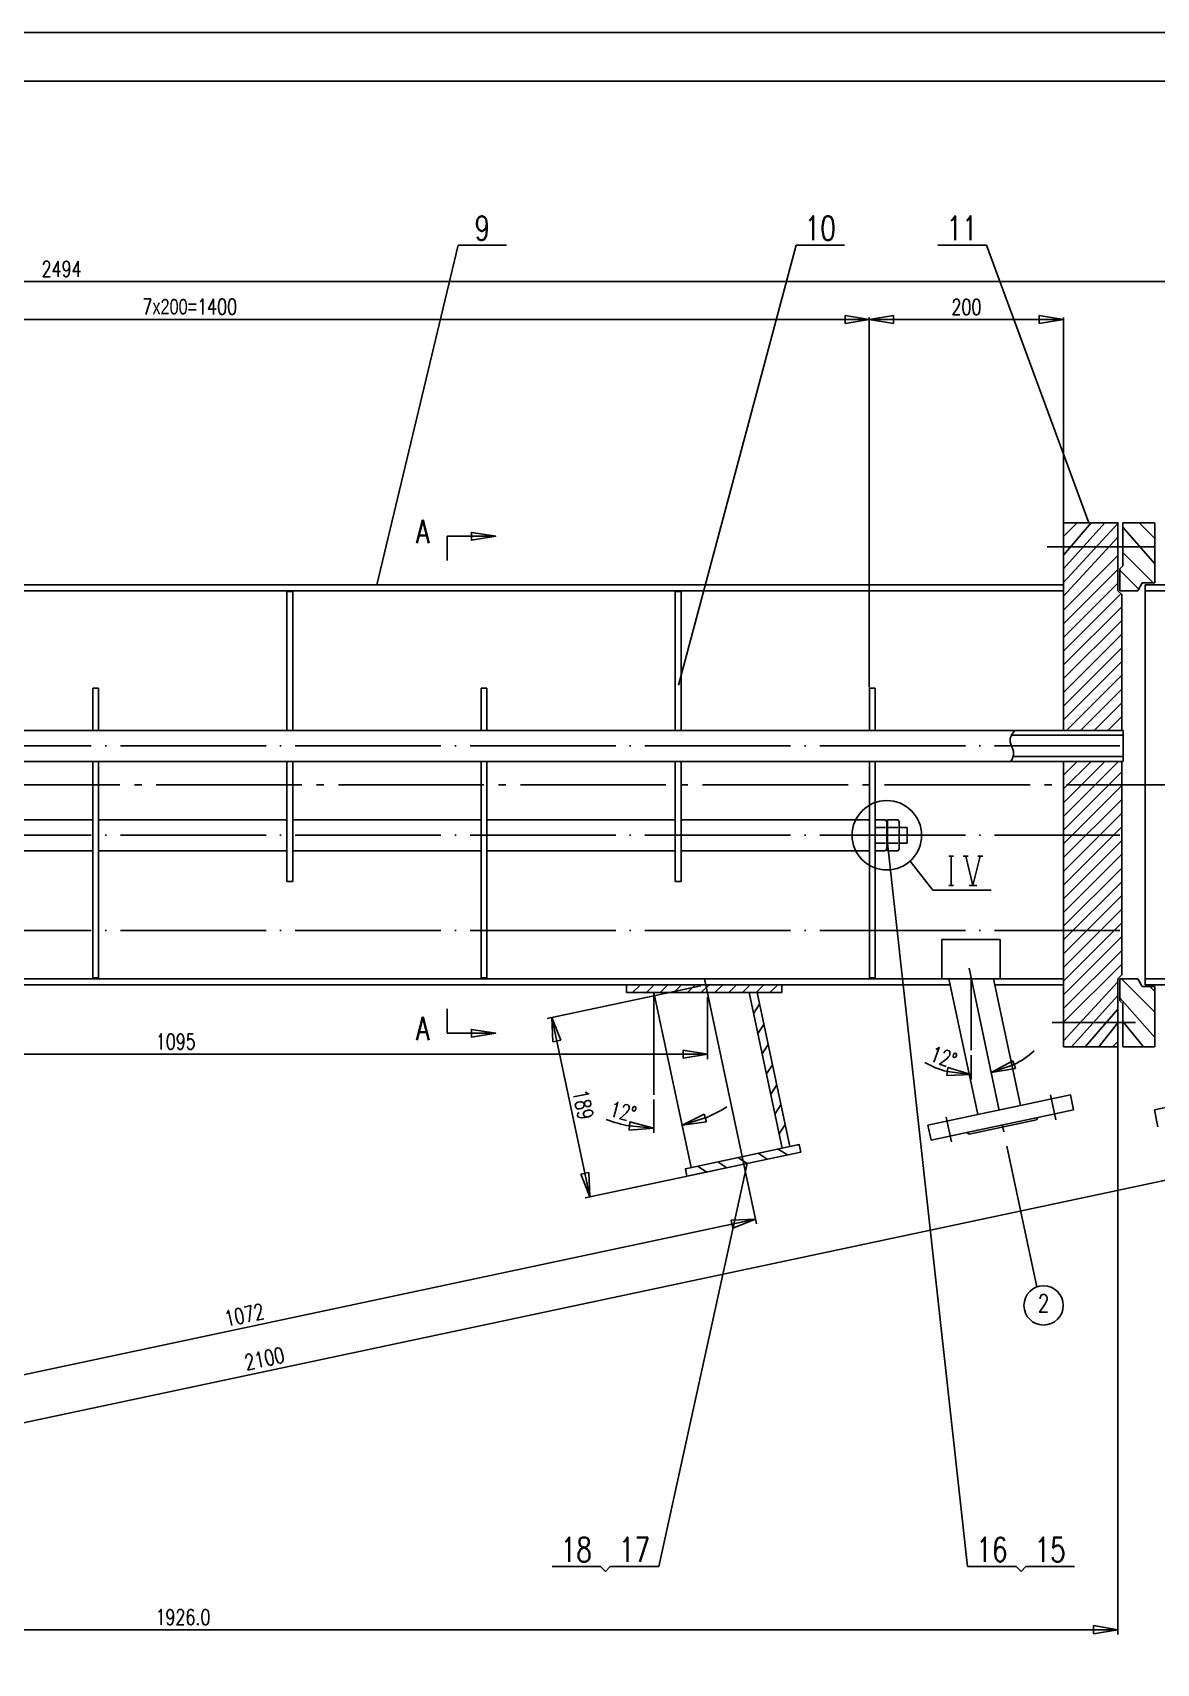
# Model space of a CAD drawing. Extents: x -287 to 13624, y -50 to 2920.
# Drawn here: x 1128 to 2286, y 1240 to 2920 of the extents above; entities that cross this region are included whole.
import ezdxf
from ezdxf.enums import TextEntityAlignment as Align

# ---------------------------------------------------------------- set-up
doc = ezdxf.new("R2010")
doc.units = 0
doc.header["$LTSCALE"] = 30
doc.header["$MEASUREMENT"] = 0
doc.linetypes.add('CENTER', pattern=[6.25, 5, -0.5, 0.25, -0.5])
doc.linetypes.add('DASHDOT', pattern=[6, 5, -0.5, 0, -0.5])
doc.layers.get('0').update_dxf_attribs({"linetype": 'CONTINUOUS'})
doc.layers.get('Defpoints').update_dxf_attribs({"linetype": 'CONTINUOUS'})
for name, color, linetype in [('1', 2, 'CONTINUOUS'), ('11', 3, 'CONTINUOUS'), ('2', 1, 'CONTINUOUS'), ('3', 2, 'DASHDOT'), ('4', 2, 'CENTER')]:
    doc.layers.add(name, color=color, linetype=linetype)
doc.styles.add('HZ', font='txt', dxfattribs={"width": 0.75, "bigfont": 'hztxt'})
doc.styles.get("Standard").update_dxf_attribs({"font": 'simplex', "width": 0.75, "bigfont": 'hztxt'})
doc.dimstyles.get("Standard").update_dxf_attribs({"dimtxt": 0.18, "dimasz": 0.18, "dimexe": 0.18, "dimexo": 0.0625, "dimgap": 0.09, "dimtad": 0, "dimtih": 1, "dimtoh": 1, "dimdec": 4, "dimzin": 0, "dimdsep": 46, "dimtxsty": 'Standard', "dimcen": 0.09, "dimadec": 0, "dimazin": 0, "dimtfac": 1, "dimtdec": 4, "dimtofl": 0, "dimtmove": 0, "dimatfit": 3, "dimfxl": 0, "dimtolj": 1, "dimtzin": 0, "dimarcsym": 0})

# ---------------------------------------------------------------- blocks, each defined once
blk = doc.blocks.new('_CLOSED')
at = {"color": 0, "linetype": 'ByBlock'}
for p, q in [((-1, 0.167), (0, 0)), ((-1, 0.167), (-1, -0.167)), ((0, 0), (-1, -0.167)), ((0, 0), (-1, 0))]:
    blk.add_line(p, q, dxfattribs=at)
blk = doc.blocks.new('*D8')
at = {"layer": '11', "color": 0, "lineweight": -2}
for p, q in [((1990.2, 2257.6), (1990.2, 2626.3)), ((2015.2, 2624.3), (2165.2, 2624.3)), ((2190.2, 2235), (2190.2, 2626.3))]:
    blk.add_line(p, q, dxfattribs=at)
at = {"layer": 'Defpoints', "color": 0}
for p in [(2190.2, 2624.3), (1990.2, 2256.6), (2190.2, 2234)]:
    blk.add_point(p, dxfattribs=at)
at = {"layer": '11', "color": 0, "lineweight": -2, "xscale": 25, "yscale": 25, "zscale": 25, "rotation": 180}
blk.add_blockref('_CLOSED', (1990.2, 2624.3), dxfattribs=at)
at = {"layer": '11', "color": 0, "lineweight": -2, "xscale": 25, "yscale": 25, "zscale": 25}
blk.add_blockref('_CLOSED', (2190.2, 2624.3), dxfattribs=at)
at = {"layer": '11', "color": 0, "insert": (2090.2, 2637.3), "char_height": 16, "attachment_point": 5, "style": 'HZ'}
blk.add_mtext('\\A1;200', dxfattribs=at)
blk = doc.blocks.new('*D9')
at = {"layer": '11', "color": 0, "lineweight": -2}
for p, q in [((590.2, 2345), (590.2, 2626.3)), ((615.2, 2624.3), (1965.2, 2624.3)), ((1990.2, 2245.5), (1990.2, 2626.3))]:
    blk.add_line(p, q, dxfattribs=at)
at = {"layer": 'Defpoints', "color": 0}
for p in [(1990.2, 2624.3), (590.2, 2344), (1990.2, 2244.5)]:
    blk.add_point(p, dxfattribs=at)
at = {"layer": '11', "color": 0, "lineweight": -2, "xscale": 25, "yscale": 25, "zscale": 25, "rotation": 180}
blk.add_blockref('_CLOSED', (590.2, 2624.3), dxfattribs=at)
at = {"layer": '11', "color": 0, "lineweight": -2, "xscale": 25, "yscale": 25, "zscale": 25}
blk.add_blockref('_CLOSED', (1990.2, 2624.3), dxfattribs=at)
at = {"layer": '11', "color": 0, "insert": (1290.2, 2637.5), "char_height": 16, "attachment_point": 5, "style": 'HZ'}
blk.add_mtext('\\A1;7{\\fArial|b0|i0|c0|p32;x200=}1400', dxfattribs=at)
blk = doc.blocks.new('*D12')
at = {"layer": '11', "color": 0, "lineweight": -2}
for p, q in [((320.2, 1870), (320.2, 1269.4)), ((2246.2, 1870), (2246.2, 1269.4)), ((345.2, 1274.4), (2221.2, 1274.4))]:
    blk.add_line(p, q, dxfattribs=at)
at = {"layer": 'Defpoints', "color": 0}
for p in [(320.2, 1875), (2246.2, 1875), (2246.2, 1274.4)]:
    blk.add_point(p, dxfattribs=at)
at = {"layer": '11', "color": 0, "lineweight": -2, "xscale": 25, "yscale": 25, "zscale": 25, "rotation": 180}
blk.add_blockref('_CLOSED', (320.2, 1274.4), dxfattribs=at)
at = {"layer": '11', "color": 0, "lineweight": -2, "xscale": 25, "yscale": 25, "zscale": 25}
blk.add_blockref('_CLOSED', (2246.2, 1274.4), dxfattribs=at)
at = {"layer": '11', "color": 0, "insert": (1283.2, 1287.4), "char_height": 16, "attachment_point": 5, "style": 'HZ'}
blk.add_mtext('\\A1;1926.0', dxfattribs=at)
blk = doc.blocks.new('*D13')
at = {"layer": '11', "color": 0, "lineweight": -2}
for p, q in [((2393.6, 1774.3), (2397.8, 1754.4)), ((2372.3, 1754), (367.2, 1327.8)), ((339.5, 1337.7), (343.8, 1317.7))]:
    blk.add_line(p, q, dxfattribs=at)
at = {"layer": 'Defpoints', "color": 0}
for p in [(2392.6, 1779.2), (338.5, 1342.6), (342.7, 1322.6)]:
    blk.add_point(p, dxfattribs=at)
at = {"layer": '11', "color": 0, "lineweight": -2, "xscale": 25, "yscale": 25, "zscale": 25}
for p, rotation in [((2396.8, 1759.2), 11.99999999999996), ((342.7, 1322.6), 192)]:
    blk.add_blockref('_CLOSED', p, dxfattribs=dict(at, rotation=rotation))
at = {"layer": '11', "color": 0, "insert": (1367.1, 1553.7), "char_height": 16, "attachment_point": 5, "rotation": 12, "style": 'HZ'}
blk.add_mtext('\\A1;2100', dxfattribs=at)
blk = doc.blocks.new('*D19')
at = {"layer": '11', "color": 0, "lineweight": -2}
for p, q in [((-88.7, 2150), (-88.7, 2668.5)), ((-63.7, 2663.5), (2380.2, 2663.5)), ((2405.2, 2150), (2405.2, 2668.5))]:
    blk.add_line(p, q, dxfattribs=at)
at = {"layer": 'Defpoints', "color": 0}
for p in [(2405.2, 2663.5), (-88.7, 2145), (2405.2, 2145)]:
    blk.add_point(p, dxfattribs=at)
at = {"layer": '11', "color": 0, "lineweight": -2, "xscale": 25, "yscale": 25, "zscale": 25, "rotation": 180}
blk.add_blockref('_CLOSED', (-88.7, 2663.5), dxfattribs=at)
at = {"layer": '11', "color": 0, "lineweight": -2, "xscale": 25, "yscale": 25, "zscale": 25}
blk.add_blockref('_CLOSED', (2405.2, 2663.5), dxfattribs=at)
at = {"layer": '11', "color": 0, "insert": (1158.2, 2676.5), "char_height": 16, "attachment_point": 5, "style": 'HZ'}
blk.add_mtext('\\A1;2494', dxfattribs=at)
blk = doc.blocks.new('*D21')
at = {"layer": '11', "color": 0, "lineweight": -2}
for p, q in [((728, 1926), (728, 1862.4)), ((1823.4, 1926), (1823.4, 1862.4)), ((753, 1867.4), (1798.4, 1867.4))]:
    blk.add_line(p, q, dxfattribs=at)
at = {"layer": 'Defpoints', "color": 0}
for p in [(728, 1931), (1823.4, 1931), (1823.4, 1867.4)]:
    blk.add_point(p, dxfattribs=at)
at = {"layer": '11', "color": 0, "lineweight": -2, "xscale": 25, "yscale": 25, "zscale": 25, "rotation": 180}
blk.add_blockref('_CLOSED', (728, 1867.4), dxfattribs=at)
at = {"layer": '11', "color": 0, "lineweight": -2, "xscale": 25, "yscale": 25, "zscale": 25}
blk.add_blockref('_CLOSED', (1823.4, 1867.4), dxfattribs=at)
at = {"layer": '11', "color": 0, "insert": (1275.7, 1880.4), "char_height": 16, "attachment_point": 5, "style": 'HZ'}
blk.add_mtext('\\A1;1095', dxfattribs=at)
blk = doc.blocks.new('*D23')
at = {"layer": '11', "color": 0, "lineweight": -2}
for p, q in [((1862.1, 1749.1), (1874.1, 1692.5)), ((1848.6, 1692.2), (849.4, 1479.8)), ((814, 1526.4), (826, 1469.7))]:
    blk.add_line(p, q, dxfattribs=at)
at = {"layer": 'Defpoints', "color": 0}
for p in [(1861, 1754), (812.9, 1531.3), (825, 1474.6)]:
    blk.add_point(p, dxfattribs=at)
at = {"layer": '11', "color": 0, "lineweight": -2, "xscale": 25, "yscale": 25, "zscale": 25}
for p, rotation in [((1873.1, 1697.4), 11.99999999999996), ((825, 1474.6), 192)]:
    blk.add_blockref('_CLOSED', p, dxfattribs=dict(at, rotation=rotation))
at = {"layer": '11', "color": 0, "insert": (1346.3, 1598.7), "char_height": 16, "attachment_point": 5, "rotation": 12, "style": 'HZ'}
blk.add_mtext('\\A1;1072', dxfattribs=at)
blk = doc.blocks.new('*D24')
at = {"layer": '11', "color": 0, "lineweight": -2}
blk.add_line((2095.2, 1866.4), (2095.2, 1841.4), dxfattribs=at)
for start, end in [(296.5616, 311.1235), (240.8763, 255.4382)]:
    blk.add_arc((2095.2, 1945), 98.6, start, end, dxfattribs=at)
at = {"layer": 'Defpoints', "color": 0}
for p in [(2092.9, 1956.1), (2095.2, 1945), (2095.2, 1871.4), (2109, 1847.3), (2162.7, 1627.5)]:
    blk.add_point(p, dxfattribs=at)
at = {"layer": '11', "color": 0, "lineweight": -2, "xscale": 25, "yscale": 25, "zscale": 25}
for p, rotation in [((2095.2, 1846.4), 352.7190777079473), ((2115.8, 1848.5), 199.2806897541097)]:
    blk.add_blockref('_CLOSED', p, dxfattribs=dict(at, rotation=rotation))
at = {"layer": '11', "color": 0, "insert": (2066.7, 1864.3), "char_height": 16, "attachment_point": 5, "rotation": 340.5322, "style": 'HZ'}
blk.add_mtext('\\A1;12°', dxfattribs=at)
blk = doc.blocks.new('*D25')
at = {"layer": '11', "color": 0, "lineweight": -2}
blk.add_line((1768.2, 1820.6), (1768.2, 1786.2), dxfattribs=at)
for start, end in [(249.475, 259.7375), (292.2625, 302.525)]:
    blk.add_arc((1768.2, 1931), 139.8, start, end, dxfattribs=at)
at = {"layer": 'Defpoints', "color": 0}
for p in [(1768.2, 1931), (1768.2, 1931), (1768.2, 1825.6), (1787.7, 1792.6), (1806.6, 1750.6)]:
    blk.add_point(p, dxfattribs=at)
at = {"layer": '11', "color": 0, "lineweight": -2, "xscale": 25, "yscale": 25, "zscale": 25}
for p, rotation in [((1797.3, 1794.3), 197.1312410237949), ((1768.2, 1791.2), 354.8687589762051)]:
    blk.add_blockref('_CLOSED', p, dxfattribs=dict(at, rotation=rotation))
at = {"layer": '11', "color": 0, "insert": (1736.6, 1808.2), "char_height": 16, "attachment_point": 5, "rotation": 345.576, "style": 'HZ'}
blk.add_mtext('\\A1;12°', dxfattribs=at)
blk = doc.blocks.new('*D41')
at = {"layer": '11', "color": 0, "lineweight": -2}
for p, q in [((1816.8, 1938), (1658.2, 1904.2)), ((1668.3, 1880.8), (1697.2, 1744.8)), ((1856.1, 1753), (1697.5, 1719.3))]:
    blk.add_line(p, q, dxfattribs=at)
at = {"layer": 'Defpoints', "color": 0}
for p in [(1821.7, 1939), (1861, 1754), (1702.4, 1720.3)]:
    blk.add_point(p, dxfattribs=at)
at = {"layer": '11', "color": 0, "lineweight": -2, "xscale": 25, "yscale": 25, "zscale": 25}
for p, rotation in [((1663.1, 1905.3), 102), ((1702.4, 1720.3), 282)]:
    blk.add_blockref('_CLOSED', p, dxfattribs=dict(at, rotation=rotation))
at = {"layer": '11', "color": 0, "insert": (1695.4, 1815.5), "char_height": 16, "attachment_point": 5, "rotation": 282, "style": 'HZ'}
blk.add_mtext('\\A1;189', dxfattribs=at)

msp = doc.modelspace()

# ---------------------------------------------------------------- linework, layer by layer
at = {"layer": '1', "color": 7}
for p, q in [((1482.74, 2351), (1566.51, 2701)), ((1793.74, 2247.78), (1914.7, 2701)), ((2216.24, 2415), (2110.76, 2701)), ((2204.46, 2415), (2190.24, 2400.78)), ((2190.24, 2381.64), (2218.6, 2415)), ((2232.75, 2415), (2190.24, 2367.5)), ((2190.24, 2353.36), (2246.24, 2414.36)), ((2251.25, 2410.55), (2284.24, 2372.55)), ((2284.24, 2398.76), (2268.01, 2415)), ((2246.24, 2400.21), (2190.24, 2339.21)), ((2190.24, 2325.07), (2246.24, 2381.07)), ((2282.58, 2353), (2251.24, 2384.34)), ((2246.24, 2366.93), (2190.24, 2310.93)), ((2190.24, 2296.79), (2246.24, 2352.79)), ((2248.24, 2366.12), (2268.55, 2345.82)), ((2249.42, 2341.82), (2190.24, 2282.65)), ((2190.24, 2268.5), (2250.24, 2328.5)), ((2250.24, 2314.36), (2190.24, 2254.36)), ((2190.24, 2240.22), (2250.24, 2300.22)), ((2250.24, 2286.08), (2190.24, 2226.08)), ((2190.24, 2211.93), (2250.24, 2271.93)), ((2250.24, 2257.79), (2193.45, 2201)), ((2207.59, 2201), (2250.24, 2243.65)), ((2250.24, 2229.51), (2221.74, 2201)), ((2235.88, 2201), (2250.24, 2215.37)), ((2250.24, 2201.22), (2250.02, 2201)), ((2204.44, 2169), (2190.24, 2154.8)), ((2190.24, 2140.66), (2218.59, 2169)), ((2232.73, 2169), (2190.24, 2126.52)), ((2190.24, 2112.37), (2246.87, 2169)), ((2250.24, 2158.23), (2190.24, 2098.23)), ((2190.24, 2084.09), (2250.24, 2144.09)), ((2250.24, 2129.95), (2190.24, 2069.95)), ((2190.24, 2055.81), (2250.24, 2115.81)), ((2250.24, 2101.66), (2190.24, 2041.66)), ((2009.04, 2085), (2091.49, 1339.48)), ((2190.24, 2027.52), (2250.24, 2087.52)), ((2250.24, 2073.38), (2190.24, 2013.38)), ((2055.74, 2036.32), (2032.25, 2066.44)), ((2190.24, 1999.24), (2250.24, 2059.24)), ((2055.74, 2036.32), (2115.74, 2036.32)), ((2250.24, 2045.09), (2190.24, 1985.09)), ((2190.24, 1970.95), (2250.24, 2030.95)), ((2250.24, 2016.81), (2190.24, 1956.81)), ((2190.24, 1942.67), (2250.24, 2002.67)), ((2250.24, 1988.53), (2190.24, 1928.53)), ((2190.24, 1914.38), (2250.24, 1974.38)), ((2250.24, 1960.24), (2190.24, 1900.24)), ((1754.37, 1939), (1746.37, 1931)), ((1760.51, 1931), (1768.51, 1939)), ((1782.66, 1939), (1774.66, 1931)), ((1788.8, 1931), (1796.8, 1939)), ((1810.94, 1939), (1802.94, 1931)), ((1817.08, 1931), (1825.08, 1939)), ((1864.53, 1737.59), (1820.44, 1945)), ((1839.22, 1939), (1831.22, 1931)), ((1845.37, 1931), (1853.37, 1939)), ((1867.51, 1939), (1859.51, 1931)), ((1873.65, 1931), (1881.65, 1939)), ((1895.79, 1939), (1887.79, 1931)), ((2190.24, 1881.1), (2246.24, 1942.1)), ((2246.24, 1939), (2246.24, 1689)), ((2246.24, 1939), (2246.24, 1464.48)), ((2249.91, 1945), (2284.24, 1910.67)), ((2284.24, 1931.88), (2279.13, 1937)), ((1870.96, 1909.36), (1877.12, 1918.85)), ((2246.24, 1927.96), (2198.29, 1875)), ((2284.24, 1884.46), (2248.24, 1925.45)), ((2212.43, 1875), (2246.24, 1913.82)), ((2246.24, 1899.67), (2226.57, 1875)), ((2251.24, 1901.24), (2272.49, 1875)), ((1881.53, 1898.1), (1875.37, 1888.61)), ((1879.78, 1867.86), (1885.94, 1877.35)), ((2240.71, 1875), (2246.24, 1880.53)), ((1890.35, 1856.6), (1884.19, 1847.11)), ((1888.6, 1826.36), (1894.76, 1835.85)), ((1899.17, 1815.1), (1893.01, 1805.61)), ((1897.3, 1785.45), (1903.46, 1794.94)), ((1885.03, 1759.13), (1875.54, 1765.29)), ((1896.29, 1769.7), (1905.78, 1763.54)), ((1918.28, 1773.31), (1917.04, 1774.12)), ((1864.28, 1754.72), (1773.34, 1339.48)), ((1813.3, 1752.06), (1822.78, 1745.9)), ((1843.53, 1750.31), (1834.05, 1756.47)), ((1854.79, 1760.88), (1864.28, 1754.72)), ((1713.34, 1339.48), (1718.34, 1334.48)), ((1723.34, 1339.48), (1718.34, 1334.48)), ((2141.49, 1339.48), (2146.49, 1334.48)), ((2151.49, 1339.48), (2146.49, 1334.48))]:
    msp.add_line(p, q, dxfattribs=at)
msp.add_lwpolyline([(-286.72, -50), (-286.72, 2920), (4003, 2920), (4003, -50)], close=True, dxfattribs=at)
msp.add_circle((2008.24, 2093), 35.8, dxfattribs=at)
at = {"layer": '11', "color": 7}
for p, q in [((2095.24, 1945), (2095.24, 1871.41)), ((1768.21, 1931), (1768.21, 1825.63))]:
    msp.add_line(p, q, dxfattribs=at)
msp.add_circle((2169.71, 1608.57), 20.22, dxfattribs=at)
at = {"layer": '2', "color": 7}
for p, q in [((1566.51, 2701), (1616.51, 2701)), ((1914.7, 2701), (1964.7, 2701)), ((2060.76, 2701), (2110.76, 2701)), ((2251.24, 2370.5), (2251.25, 2415)), ((2251.25, 2415), (2284.24, 2415)), ((2284.24, 2415), (2284.24, 2353)), ((1555.32, 2401), (1555.32, 2376)), ((2248.24, 2367.5), (2251.24, 2370.5)), ((2248.24, 2345), (2248.24, 2367.5)), ((2271.24, 2353), (2266.63, 2345)), ((2284.24, 2353), (2271.24, 2353)), ((458.74, 2345), (2190.24, 2345)), ((527.97, 2351), (2190.24, 2351)), ((1390.24, 2344), (1390.24, 2201)), ((1390.24, 2344), (1396.24, 2344)), ((1396.24, 2344), (1396.24, 2201)), ((1790.24, 2344), (1790.24, 2201)), ((1790.24, 2344), (1796.24, 2344)), ((1796.24, 2344), (1796.24, 2201)), ((2266.63, 2345), (2248.24, 2345)), ((2274.24, 2351), (2299.24, 2351)), ((2274.24, 2351), (2274.24, 1939)), ((2274.24, 2345), (2299.24, 2345)), ((1190.24, 2244.5), (1196.24, 2244.5)), ((1190.24, 2201), (1190.24, 2244.5)), ((1196.24, 2201), (1196.24, 2244.5)), ((1590.24, 2201), (1590.24, 2244.5)), ((1590.24, 2244.5), (1596.24, 2244.5)), ((1596.24, 2201), (1596.24, 2244.5)), ((1990.24, 2201), (1990.24, 2244.5)), ((1990.24, 2244.5), (1996.24, 2244.5)), ((1996.24, 2201), (1996.24, 2244.5)), ((314.74, 2201), (2251.74, 2201)), ((2251.74, 2196), (2136.8, 2196)), ((2251.74, 2201), (2251.74, 2169)), ((314.74, 2169), (2251.74, 2169)), ((1190.24, 1946), (1190.24, 2169)), ((1196.24, 1946), (1196.24, 2169)), ((1390.24, 2169), (1390.24, 2045.5)), ((1396.24, 2169), (1396.24, 2045.5)), ((1590.24, 1946), (1590.24, 2169)), ((1596.24, 1946), (1596.24, 2169)), ((1790.24, 2169), (1790.24, 2045.5)), ((1796.24, 2169), (1796.24, 2045.5)), ((1990.24, 1946), (1990.24, 2169)), ((1996.24, 1946), (1996.24, 2169)), ((2251.74, 2174), (2138.21, 2174)), ((996.24, 2109), (1190.24, 2109)), ((1196.24, 2109), (1390.24, 2109)), ((1396.24, 2109), (1590.24, 2109)), ((1396.24, 2109), (1507.74, 2109)), ((1517.74, 2109), (1590.24, 2109)), ((1596.24, 2109), (1790.24, 2109)), ((1796.24, 2109), (1990.24, 2109)), ((1996.24, 2077), (1996.24, 2109)), ((1996.24, 2109), (2007.01, 2109)), ((1996.24, 2101), (2006.87, 2101)), ((2007.01, 2109), (2008.24, 2106.86)), ((2008.24, 2106.86), (2008.24, 2079.14)), ((2009.04, 2077), (2009.04, 2109)), ((2009.04, 2109), (2019.81, 2109)), ((2009.04, 2101), (2019.67, 2101)), ((2019.81, 2109), (2021.04, 2106.86)), ((2021.04, 2106.86), (2021.04, 2079.14)), ((2021.84, 2101), (2029.34, 2101)), ((2029.34, 2101), (2029.34, 2085)), ((1996.24, 2085), (2006.87, 2085)), ((2009.04, 2085), (2019.67, 2085)), ((2021.84, 2085), (2029.34, 2085)), ((996.24, 2077), (1190.24, 2077)), ((1196.24, 2077), (1390.24, 2077)), ((1396.24, 2077), (1590.24, 2077)), ((1396.24, 2077), (1507.74, 2077)), ((1517.74, 2077), (1590.24, 2077)), ((1596.24, 2077), (1790.24, 2077)), ((1796.24, 2077), (1990.24, 2077)), ((2007.01, 2077), (1996.24, 2077)), ((2008.24, 2079.14), (2007.01, 2077)), ((2019.81, 2077), (2009.04, 2077)), ((2021.04, 2079.14), (2019.81, 2077)), ((2071.99, 2071.32), (2076.99, 2071.32)), ((2074.49, 2041.32), (2074.49, 2071.32)), ((2091.99, 2071.32), (2086.99, 2071.32)), ((2089.49, 2071.32), (2096.99, 2041.32)), ((2104.49, 2071.32), (2096.99, 2041.32)), ((2101.99, 2071.32), (2106.99, 2071.32)), ((1390.24, 2045.5), (1396.24, 2045.5)), ((1790.24, 2045.5), (1796.24, 2045.5)), ((2071.99, 2041.32), (2076.99, 2041.32)), ((2092.99, 2041.32), (2100.99, 2041.32)), ((2064.89, 1985.5), (2124.92, 1985.5)), ((2064.89, 1985.5), (2064.89, 1945)), ((2124.92, 1985.5), (2124.92, 1945)), ((376.24, 1945), (2075.24, 1945)), ((376.24, 1939), (2073.52, 1939)), ((1190.24, 1946), (1196.24, 1946)), ((1590.24, 1946), (1596.24, 1946)), ((1990.24, 1946), (1996.24, 1946)), ((2120.74, 1945), (2059.74, 1945)), ((2072.24, 1945), (2101.93, 1805.34)), ((2118.25, 1945), (2145.94, 1814.69)), ((2119.52, 1939), (2190.24, 1939)), ((2120.74, 1945), (2190.24, 1945)), ((2248.24, 1945), (2248.24, 1922.5)), ((2266.63, 1945), (2248.24, 1945)), ((2271.24, 1937), (2266.63, 1945)), ((2284.24, 1937), (2271.24, 1937)), ((2274.24, 1945), (2299.24, 1945)), ((2274.24, 1939), (2299.24, 1939)), ((2284.24, 1875), (2284.24, 1937)), ((1806.55, 1750.63), (1768.21, 1931)), ((1900.45, 1770.59), (1866.36, 1931)), ((1908.28, 1772.25), (1874.54, 1931)), ((2248.24, 1922.5), (2251.24, 1919.5)), ((2251.24, 1919.5), (2251.24, 1875)), ((1555.32, 1889), (1555.32, 1914)), ((2251.24, 1875), (2284.24, 1875)), ((2145.94, 1814.69), (2197.3, 1825.61)), ((2197.3, 1825.61), (2200.62, 1809.96)), ((2283.78, 1810), (2338.07, 1821.54)), ((2050.57, 1794.42), (2101.93, 1805.34)), ((2163.94, 1802.16), (2090.58, 1786.57)), ((2162.4, 1799.79), (2092.95, 1785.03)), ((2145.94, 1814.69), (2101.93, 1805.34)), ((2163.94, 1802.16), (2162.4, 1799.79)), ((2200.62, 1809.96), (2163.94, 1802.16)), ((2287.52, 1792.39), (2283.78, 1810)), ((2053.9, 1778.77), (2050.57, 1794.42)), ((2090.58, 1786.57), (2053.9, 1778.77)), ((2092.95, 1785.03), (2090.58, 1786.57)), ((1663.34, 1339.48), (1713.34, 1339.48)), ((1723.34, 1339.48), (1773.34, 1339.48)), ((2091.49, 1339.48), (2141.49, 1339.48)), ((2151.49, 1339.48), (2201.49, 1339.48))]:
    msp.add_line(p, q, dxfattribs=at)
for points in [[(-161.72, 0), (-161.72, 2870), (3953, 2870), (3953, 0)], [(1900.21, 1931), (1900.21, 1939), (1740.21, 1939), (1740.21, 1931)], [(1919.72, 1766.51), (1918.06, 1774.33), (1800.68, 1749.38), (1802.35, 1741.56)]]:
    msp.add_lwpolyline(points, close=True, dxfattribs=at)
for points in [[(1555.32, 2401), (1605.32, 2401), (1580.32, 2397), (1580.32, 2405), (1605.32, 2401)], [(2250.24, 2201), (2250.24, 2341), (2246.24, 2345), (2246.24, 2415), (2190.24, 2415), (2190.24, 2201)], [(2250.24, 2169), (2250.24, 1949), (2246.24, 1945), (2246.24, 1875), (2190.24, 1875), (2190.24, 2169)], [(1555.32, 1889), (1605.32, 1889), (1580.32, 1885), (1580.32, 1893), (1605.32, 1889)]]:
    msp.add_lwpolyline(points, dxfattribs=at)
msp.add_spline([(2139.96, 2201), (2135.17, 2189.4), (2138.82, 2179.15), (2136.08, 2169)], degree=3, dxfattribs=at)
at = {"layer": '3', "color": 7}
for p, q in [((318.24, 2185), (2248.24, 2185)), ((2223.24, 2145), (2424.24, 2145)), ((318.24, 2093), (2248.24, 2093)), ((318.24, 1995), (2248.24, 1995))]:
    msp.add_line(p, q, dxfattribs=at)
at = {"layer": '4', "color": 7}
for p, q in [((2173.5, 2390), (2284.24, 2390)), ((318.24, 2145), (2248.24, 2145)), ((2092.89, 1956.06), (2162.72, 1627.55)), ((2178.53, 1900), (2264.24, 1900)), ((2176.9, 1825.36), (2182.31, 1799.93)), ((2069.31, 1802.49), (2074.71, 1777.06))]:
    msp.add_line(p, q, dxfattribs=at)

# ---------------------------------------------------------------- texts
at = {"layer": '1', "color": 7, "style": 'HZ', "width": 0.75}
for s, height, p in [('9', 24.96, (1591.51, 2706)), ('10', 24.96, (1939.7, 2706)), ('11', 24.96, (2085.76, 2706)), ('2', 18.4, (2169.71, 1601.45)), ('18', 24.96, (1688.34, 1344.48)), ('17', 24.96, (1748.34, 1344.48)), ('16', 24.96, (2116.49, 1344.48)), ('15', 24.96, (2176.49, 1344.48))]:
    msp.add_text(s, height=height, dxfattribs=at).set_placement(p, align=Align.CENTER)
for p in [(1530.32, 2406), (1530.32, 1894)]:
    msp.add_text('A', height=24, dxfattribs=at).set_placement(p, align=Align.MIDDLE)

# ---------------------------------------------------------------- dimensions: what is measured, and where the dimension line sits
at = {"layer": '11', "color": 7}
for base, p1, p2, override, picture, middle in [((2405.24, 2663.49), (-88.75, 2145), (2405.24, 2145), {"dimtxt": 16, "dimasz": 25, "dimexe": 5, "dimexo": 5, "dimgap": 5, "dimtad": 1, "dimtih": 0, "dimtoh": 0, "dimdec": 0, "dimtxsty": 'HZ', "dimblk1": 'CLOSED', "dimblk2": 'CLOSED', "dimsah": 1, "dimcen": 1, "dimtfac": 3.2, "dimtdec": 0, "dimatfit": 0}, '*D19', (1158.25, 2676.49)), ((1823.42, 1867.35), (727.97, 1931), (1823.42, 1931), {"dimtxt": 16, "dimasz": 25, "dimexe": 5, "dimexo": 5, "dimgap": 5, "dimtad": 1, "dimtih": 0, "dimtoh": 0, "dimdec": 0, "dimtxsty": 'HZ', "dimblk1": 'CLOSED', "dimblk2": 'CLOSED', "dimsah": 1, "dimcen": 1, "dimtfac": 3.2, "dimtdec": 0, "dimatfit": 0}, '*D21', (1275.69, 1880.35)), ((2246.24, 1274.41), (320.24, 1875), (2246.24, 1875), {"dimtxt": 16, "dimasz": 25, "dimexe": 5, "dimexo": 5, "dimgap": 5, "dimtad": 1, "dimtih": 0, "dimtoh": 0, "dimdec": 1, "dimtxsty": 'HZ', "dimblk1": 'CLOSED', "dimblk2": 'CLOSED', "dimsah": 1, "dimcen": 1, "dimtfac": 3.2, "dimtdec": 1, "dimatfit": 0}, '*D12', (1283.24, 1287.41))]:
    dim = msp.add_linear_dim(base=base, p1=p1, p2=p2, dimstyle='Standard', override=override, dxfattribs=at)
    dim.commit()
    dim.dimension.update_dxf_attribs({"geometry": picture, "text_midpoint": middle})
dim = msp.add_linear_dim(base=(1990.24, 2624.34), p1=(590.24, 2344), p2=(1990.24, 2244.5), text='7{\\fArial|b0|i0|c0|p32;x200=}<>', dimstyle='Standard', override={"dimtxt": 16, "dimasz": 25, "dimexe": 2, "dimexo": 1, "dimgap": 5, "dimtad": 1, "dimtih": 0, "dimtoh": 0, "dimdec": 0, "dimtxsty": 'HZ', "dimblk1": 'CLOSED', "dimblk2": 'CLOSED', "dimsah": 1, "dimcen": 1, "dimtfac": 3.2, "dimtdec": 0, "dimatfit": 0}, dxfattribs=at)
dim.commit()
dim.dimension.update_dxf_attribs({"geometry": '*D9', "text_midpoint": (1290.24, 2637.51)})
dim = msp.add_linear_dim(base=(2190.24, 2624.34), p1=(1990.24, 2256.57), p2=(2190.24, 2234.04), dimstyle='Standard', override={"dimtxt": 16, "dimasz": 25, "dimexe": 2, "dimexo": 1, "dimgap": 5, "dimtad": 1, "dimtih": 0, "dimtoh": 0, "dimdec": 0, "dimtxsty": 'HZ', "dimblk1": 'CLOSED', "dimblk2": 'CLOSED', "dimsah": 1, "dimcen": 1, "dimtfac": 3.2, "dimtdec": 0, "dimatfit": 0}, dxfattribs=at)
dim.commit()
dim.dimension.update_dxf_attribs({"geometry": '*D8', "text_midpoint": (2090.24, 2624.34), "dimtype": 160})
for base, line1, line2, picture, middle in [((2108.97, 1847.33), ((2092.89, 1956.06), (2162.72, 1627.55)), ((2095.24, 1945), (2095.24, 1871.41)), '*D24', (2062.37, 1852.01)), ((1787.66, 1792.6), ((1806.55, 1750.63), (1768.21, 1931)), ((1768.21, 1931), (1768.21, 1825.63)), '*D25', (1733.4, 1795.64))]:
    dim = msp.add_angular_dim_2l(base=base, line1=line1, line2=line2, dimstyle='Standard', override={"dimtxt": 16, "dimasz": 25, "dimexe": 5, "dimexo": 5, "dimgap": 5, "dimtad": 1, "dimtih": 0, "dimtoh": 0, "dimdec": 1, "dimtxsty": 'HZ', "dimblk1": 'CLOSED', "dimblk2": 'CLOSED', "dimsah": 1, "dimcen": 1, "dimtfac": 3.2, "dimtdec": 1, "dimatfit": 0}, dxfattribs=at)
    dim.commit()
    dim.dimension.update_dxf_attribs({"geometry": picture, "text_midpoint": middle, "dimtype": 162})
for p1, p2, distance, picture, middle in [((1821.72, 1939), (1861.04, 1754.03), -162.2, '*D41', (1695.44, 1815.5)), ((2392.56, 1779.18), (338.49, 1342.58), 20.39, '*D13', (1367.06, 1553.65)), ((1861.04, 1754.03), (812.94, 1531.25), 57.89, '*D23', (1346.32, 1598.73))]:
    dim = msp.add_aligned_dim(p1=p1, p2=p2, distance=distance, dimstyle='Standard', override={"dimtxt": 16, "dimasz": 25, "dimexe": 5, "dimexo": 5, "dimgap": 5, "dimtad": 1, "dimtih": 0, "dimtoh": 0, "dimdec": 0, "dimtxsty": 'HZ', "dimblk1": 'CLOSED', "dimblk2": 'CLOSED', "dimsah": 1, "dimcen": 1, "dimtfac": 3.2, "dimtdec": 0, "dimatfit": 0}, dxfattribs=at)
    dim.commit()
    dim.dimension.update_dxf_attribs({"geometry": picture, "text_midpoint": middle})

doc.saveas('drawing.dxf')
